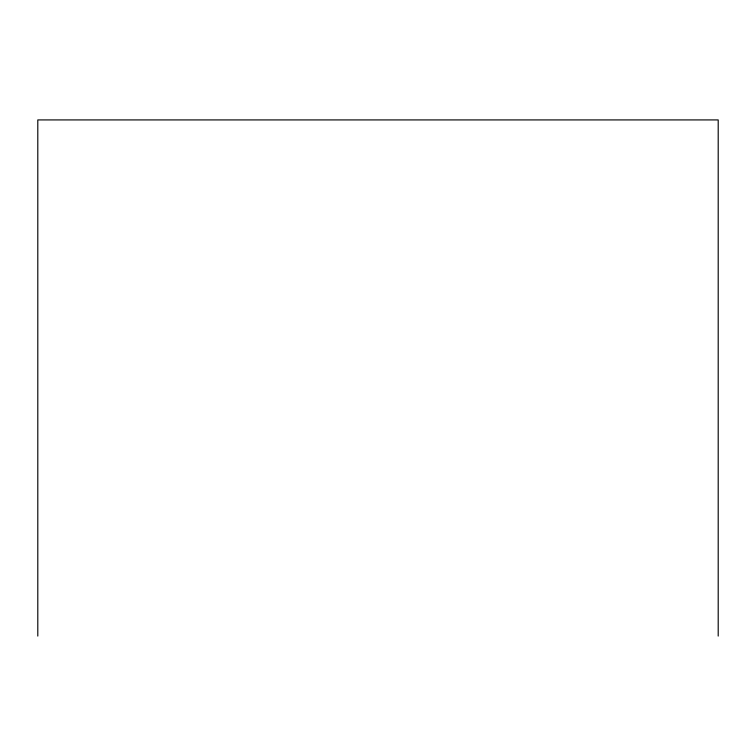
<?xml version="1.0" encoding="UTF-8"?>
<svg xmlns="http://www.w3.org/2000/svg" width="756" height="756" viewBox="0 0 756 756"><rect width="100%" height="100%" fill="white"/><g stroke="black" fill="none" stroke-linecap="round" stroke-linejoin="round"><path stroke-width="1.13" d="M718.2 636.079L718.2 119.921L37.8 119.921L37.8 636.079"/></g></svg>
